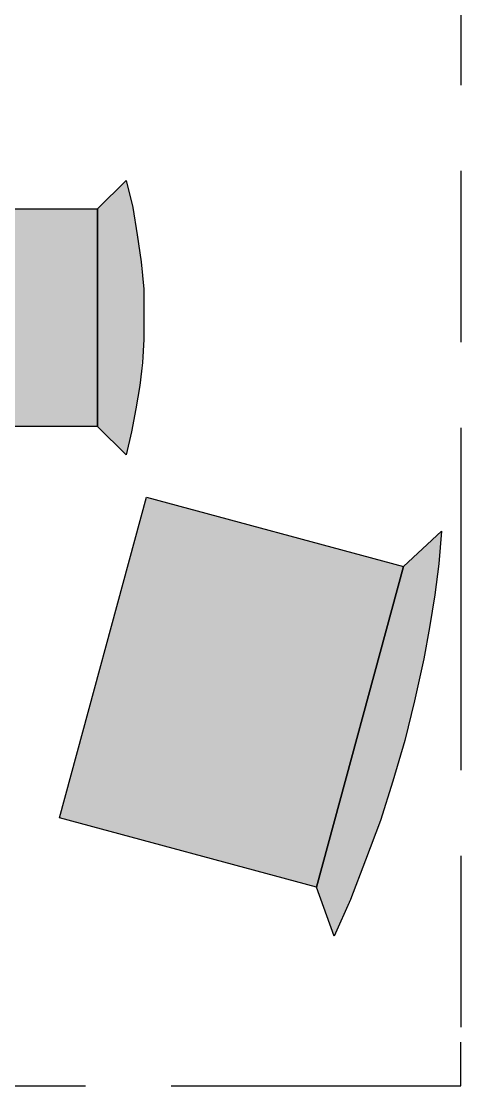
# Model space of a CAD drawing. Extents: x 0 to 810, y -8 to 614.
# Drawn here: x 119.9 to 158.6, y 185 to 279 of the extents above; entities that cross this region are included whole.
import ezdxf

# ---------------------------------------------------------------- set-up
doc = ezdxf.new("R2010")
doc.units = 0
doc.header["$MEASUREMENT"] = 0
doc.layers.add('Line', color=1, linetype='CONTINUOUS')
doc.layers.add('Poly', color=3, linetype='CONTINUOUS')

msp = doc.modelspace()

# ---------------------------------------------------------------- hatches: boundary and pattern name
at = {"layer": 'Poly', "true_color": 0xffffff}
for points in [[(129.12, 264.92), (129.12, 264.68), (126.6, 262.4)], [(129.12, 264.68), (129.36, 263.72), (126.6, 262.4)], [(129.36, 263.72), (129.6, 262.76), (126.6, 262.4)], [(126.6, 262.4), (126.6, 243.2), (103.08, 243.2)], [(126.6, 262.4), (103.08, 243.2), (103.08, 262.4)], [(129.6, 262.76), (129.84, 261.8), (126.6, 262.4)], [(129.96, 260.84), (130.2, 260), (126.6, 262.4)], [(129.84, 261.8), (129.96, 260.84), (126.6, 262.4)], [(130.44, 257.12), (126.6, 262.4), (130.44, 258.08)], [(130.44, 257.12), (130.56, 256.16), (126.6, 262.4)], [(130.32, 259.04), (130.44, 258.08), (126.6, 262.4)], [(130.2, 260), (130.32, 259.04), (126.6, 262.4)], [(130.68, 255.2), (130.68, 254.24), (126.6, 262.4)], [(130.56, 256.16), (130.68, 255.2), (126.6, 262.4)], [(130.68, 254.24), (130.68, 253.28), (126.6, 262.4)], [(126.6, 243.2), (126.6, 262.4), (130.68, 252.32)], [(130.68, 252.32), (126.6, 262.4), (130.68, 253.28)], [(130.68, 252.32), (130.68, 251.36), (126.6, 243.2)], [(130.68, 251.36), (130.68, 250.4), (126.6, 243.2)], [(130.68, 250.4), (130.56, 249.44), (126.6, 243.2)], [(130.44, 248.48), (126.6, 243.2), (130.56, 249.44)], [(130.44, 247.52), (126.6, 243.2), (130.44, 248.48)], [(130.32, 246.56), (126.6, 243.2), (130.44, 247.52)], [(130.08, 245.6), (126.6, 243.2), (130.32, 246.56)], [(129.96, 244.64), (126.6, 243.2), (130.08, 245.6)], [(129.84, 243.68), (126.6, 243.2), (129.96, 244.64)], [(129.6, 242.72), (126.6, 243.2), (129.84, 243.68)], [(129.6, 242.72), (129.36, 241.88), (126.6, 243.2)], [(129.12, 240.68), (126.6, 243.2), (129.36, 241.88)], [(153.6, 230.84), (123.24, 208.64), (130.92, 236.96)], [(156.96, 233.96), (156.96, 233.6), (153.6, 230.84)], [(156.96, 233.6), (156.84, 232.16), (153.6, 230.84)], [(156.84, 232.16), (156.72, 230.72), (153.6, 230.84)], [(153.6, 230.84), (145.92, 202.52), (123.24, 208.64)], [(145.92, 202.52), (153.6, 230.84), (153.6, 214.88)], [(156.72, 230.72), (156.48, 229.28), (153.6, 230.84)], [(156.24, 227.84), (156, 226.4), (153.6, 230.84)], [(156.48, 229.28), (156.24, 227.84), (153.6, 230.84)], [(155.28, 222.08), (153.6, 230.84), (155.52, 223.52)], [(155.28, 222.08), (154.92, 220.64), (153.6, 230.84)], [(155.76, 224.96), (155.52, 223.52), (153.6, 230.84)], [(156, 226.4), (155.76, 224.96), (153.6, 230.84)], [(154.68, 219.2), (154.32, 217.76), (153.6, 230.84)], [(154.92, 220.64), (154.68, 219.2), (153.6, 230.84)], [(154.32, 217.76), (153.96, 216.32), (153.6, 230.84)], [(153.6, 214.88), (153.6, 230.84), (153.96, 216.32)], [(153.6, 214.88), (153.12, 213.44), (145.92, 202.52)], [(153.12, 213.44), (152.76, 212.12), (145.92, 202.52)], [(152.76, 212.12), (152.28, 210.68), (145.92, 202.52)], [(151.8, 209.24), (145.92, 202.52), (152.28, 210.68)], [(151.32, 207.92), (145.92, 202.52), (151.8, 209.24)], [(150.84, 206.48), (145.92, 202.52), (151.32, 207.92)], [(150.36, 205.16), (145.92, 202.52), (150.84, 206.48)], [(149.88, 203.84), (145.92, 202.52), (150.36, 205.16)], [(149.28, 202.4), (145.92, 202.52), (149.88, 203.84)], [(148.68, 201.08), (145.92, 202.52), (149.28, 202.4)], [(148.68, 201.08), (148.2, 199.76), (145.92, 202.52)], [(147.48, 198.2), (145.92, 202.52), (148.2, 199.76)]]:
    msp.add_hatch(color=7, dxfattribs=at).paths.add_polyline_path(points, flags=0)

# ---------------------------------------------------------------- linework, layer by layer
at = {"layer": 'Line', "color": 178, "true_color": 0x000000}
for p, q in [((158.64, 295.52), (158.64, 273.32)), ((158.64, 265.76), (158.64, 250.64)), ((126.6, 262.4), (129.12, 264.92)), ((129.12, 264.92), (129.72, 262.52)), ((103.08, 262.4), (126.6, 262.4)), ((126.6, 262.4), (126.6, 243.2)), ((126.6, 243.2), (126.6, 262.4)), ((129.72, 262.52), (130.08, 260.12)), ((130.08, 260.12), (130.44, 257.72)), ((130.44, 257.72), (130.68, 255.32)), ((130.68, 255.32), (130.68, 252.92)), ((130.68, 252.92), (130.68, 250.88)), ((130.68, 250.88), (130.56, 248.84)), ((130.56, 248.84), (130.32, 246.8)), ((130.32, 246.8), (129.96, 244.76)), ((129.96, 244.76), (129.6, 242.72)), ((126.6, 243.2), (103.08, 243.2)), ((129.12, 240.68), (126.6, 243.2)), ((129.6, 242.72), (129.12, 240.68)), ((158.64, 243.08), (158.64, 212.84)), ((123.24, 208.64), (130.92, 236.96)), ((130.92, 236.96), (153.6, 230.84)), ((153.6, 230.84), (156.96, 233.96)), ((156.96, 233.96), (156.72, 231.08)), ((153.6, 230.84), (145.92, 202.52)), ((145.92, 202.52), (153.6, 230.84)), ((156.72, 231.08), (156.36, 228.32)), ((156.36, 228.32), (155.88, 225.44)), ((155.88, 225.44), (155.4, 222.68)), ((155.4, 222.68), (154.56, 218.96)), ((154.56, 218.96), (153.72, 215.48)), ((153.72, 215.48), (152.64, 211.88)), ((152.64, 211.88), (151.56, 208.4)), ((145.92, 202.52), (123.24, 208.64)), ((151.56, 208.4), (150.24, 204.92)), ((150.24, 204.92), (148.92, 201.44)), ((158.64, 205.28), (158.64, 190.16)), ((147.48, 198.2), (145.92, 202.52)), ((148.92, 201.44), (147.48, 198.2)), ((158.64, 185), (158.64, 188.84)), ((110.4, 185), (125.52, 185)), ((133.08, 185), (158.64, 185))]:
    msp.add_line(p, q, dxfattribs=at)

doc.saveas('drawing.dxf')
